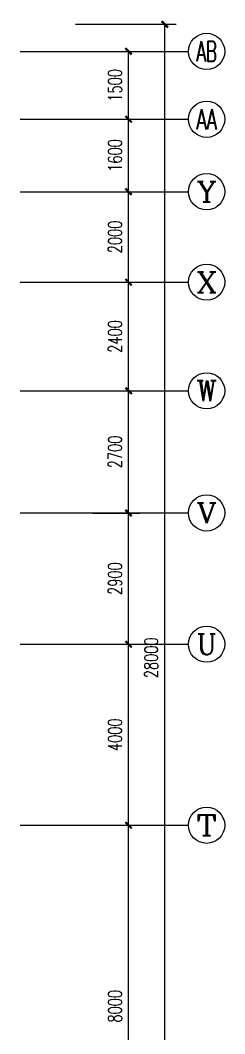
# Model space of a CAD drawing. Extents: x 190999 to 918899, y -200814 to 215286.
# Drawn here: x 643263 to 647785, y -80792 to -58397 of the extents above; entities that cross this region are included whole.
import ezdxf
from ezdxf.enums import TextEntityAlignment as Align

# ---------------------------------------------------------------- set-up
doc = ezdxf.new("R2010")
doc.units = 0
doc.header["$LTSCALE"] = 1000
doc.header["$MEASUREMENT"] = 0
doc.layers.get('Defpoints').update_dxf_attribs({"color": 1})
doc.layers.add('AXIS', color=3, linetype='Continuous')
doc.layers.add('AXIS_TEXT', color=7, linetype='Continuous')
doc.styles.add('_TCH_AXIS', font='COMPLEX', dxfattribs={"bigfont": 'GBCBIG'})
doc.styles.add('COMPLEX', font='COMPLEX')
doc.styles.add('DIM_FONT', font='SIMPLEX', dxfattribs={"width": 0.7, "bigfont": 'GBCBIG'})
doc.dimstyles.new('DIMN', dxfattribs={"dimtxt": 300, "dimasz": 100, "dimexe": 250, "dimexo": 300, "dimgap": 150, "dimtad": 1, "dimdec": 0, "dimzin": 0, "dimdsep": 46, "dimtxsty": 'DIM_FONT', "dimblk": 'ARCHTICK', "dimcen": 0.09, "dimclrt": 7, "dimazin": 2, "dimtfac": 1, "dimtdec": 0, "dimtix": 1, "dimtmove": 2, "dimatfit": 3, "dimfxl": 0, "dimtolj": 1, "dimtzin": 0, "dimarcsym": 0})

# ---------------------------------------------------------------- blocks, each defined once
blk = doc.blocks.new('_ArchTick')
at = {"const_width": 0.5}
blk.add_lwpolyline([(-0.7, -0.7), (0.7, 0.7)], dxfattribs=at)
blk = doc.blocks.new('*D1534')
at = {"layer": 'AXIS', "color": 0, "lineweight": -2}
for p, q in [((644863, -76185), (645908, -76185)), ((645658, -84185), (645658, -76185)), ((644863, -84185), (645908, -84185))]:
    blk.add_line(p, q, dxfattribs=at)
at = {"layer": 'Defpoints', "color": 0}
for p in [(644563, -76185), (645658, -76185), (644563, -84185)]:
    blk.add_point(p, dxfattribs=at)
at = {"layer": 'AXIS', "color": 0, "lineweight": -2, "xscale": 100, "yscale": 100, "zscale": 100}
for p, rotation in [((645658, -76185), 90), ((645658, -84185), 270)]:
    blk.add_blockref('_ArchTick', p, dxfattribs=dict(at, rotation=rotation))
at = {"layer": 'AXIS', "color": 7, "insert": (645358, -80185), "char_height": 300, "attachment_point": 5, "rotation": 90, "style": 'DIM_FONT'}
blk.add_mtext('\\A1;8000', dxfattribs=at)
blk = doc.blocks.new('*D1535')
at = {"layer": 'AXIS', "color": 0, "lineweight": -2}
for p, q in [((644863, -72185), (645908, -72185)), ((645658, -76185), (645658, -72185)), ((644863, -76185), (645908, -76185))]:
    blk.add_line(p, q, dxfattribs=at)
at = {"layer": 'Defpoints', "color": 0}
for p in [(644563, -72185), (645658, -72185), (644563, -76185)]:
    blk.add_point(p, dxfattribs=at)
at = {"layer": 'AXIS', "color": 0, "lineweight": -2, "xscale": 100, "yscale": 100, "zscale": 100}
for p, rotation in [((645658, -72185), 90), ((645658, -76185), 270)]:
    blk.add_blockref('_ArchTick', p, dxfattribs=dict(at, rotation=rotation))
at = {"layer": 'AXIS', "color": 7, "insert": (645358, -74185), "char_height": 300, "attachment_point": 5, "rotation": 90, "style": 'DIM_FONT'}
blk.add_mtext('\\A1;4000', dxfattribs=at)
blk = doc.blocks.new('*D1536')
at = {"layer": 'AXIS', "color": 0, "lineweight": -2}
for p, q in [((644863, -69285), (645908, -69285)), ((645658, -72185), (645658, -69285)), ((644863, -72185), (645908, -72185))]:
    blk.add_line(p, q, dxfattribs=at)
at = {"layer": 'Defpoints', "color": 0}
for p in [(644563, -69285), (645658, -69285), (644563, -72185)]:
    blk.add_point(p, dxfattribs=at)
at = {"layer": 'AXIS', "color": 0, "lineweight": -2, "xscale": 100, "yscale": 100, "zscale": 100}
for p, rotation in [((645658, -69285), 90), ((645658, -72185), 270)]:
    blk.add_blockref('_ArchTick', p, dxfattribs=dict(at, rotation=rotation))
at = {"layer": 'AXIS', "color": 7, "insert": (645358, -70735), "char_height": 300, "attachment_point": 5, "rotation": 90, "style": 'DIM_FONT'}
blk.add_mtext('\\A1;2900', dxfattribs=at)
blk = doc.blocks.new('*D1537')
at = {"layer": 'AXIS', "color": 0, "lineweight": -2}
for p, q in [((644863, -66585), (645908, -66585)), ((645658, -69285), (645658, -66585)), ((644863, -69285), (645908, -69285))]:
    blk.add_line(p, q, dxfattribs=at)
at = {"layer": 'Defpoints', "color": 0}
for p in [(644563, -66585), (645658, -66585), (644563, -69285)]:
    blk.add_point(p, dxfattribs=at)
at = {"layer": 'AXIS', "color": 0, "lineweight": -2, "xscale": 100, "yscale": 100, "zscale": 100}
for p, rotation in [((645658, -66585), 90), ((645658, -69285), 270)]:
    blk.add_blockref('_ArchTick', p, dxfattribs=dict(at, rotation=rotation))
at = {"layer": 'AXIS', "color": 7, "insert": (645358, -67935), "char_height": 300, "attachment_point": 5, "rotation": 90, "style": 'DIM_FONT'}
blk.add_mtext('\\A1;2700', dxfattribs=at)
blk = doc.blocks.new('*D1538')
at = {"layer": 'AXIS', "color": 0, "lineweight": -2}
for p, q in [((644863, -64185), (645908, -64185)), ((645658, -66585), (645658, -64185)), ((644863, -66585), (645908, -66585))]:
    blk.add_line(p, q, dxfattribs=at)
at = {"layer": 'Defpoints', "color": 0}
for p in [(644563, -64185), (645658, -64185), (644563, -66585)]:
    blk.add_point(p, dxfattribs=at)
at = {"layer": 'AXIS', "color": 0, "lineweight": -2, "xscale": 100, "yscale": 100, "zscale": 100}
for p, rotation in [((645658, -64185), 90), ((645658, -66585), 270)]:
    blk.add_blockref('_ArchTick', p, dxfattribs=dict(at, rotation=rotation))
at = {"layer": 'AXIS', "color": 7, "insert": (645358, -65385), "char_height": 300, "attachment_point": 5, "rotation": 90, "style": 'DIM_FONT'}
blk.add_mtext('\\A1;2400', dxfattribs=at)
blk = doc.blocks.new('*D1539')
at = {"layer": 'AXIS', "color": 0, "lineweight": -2}
for p, q in [((644863, -62185), (645908, -62185)), ((645658, -64185), (645658, -62185)), ((644863, -64185), (645908, -64185))]:
    blk.add_line(p, q, dxfattribs=at)
at = {"layer": 'Defpoints', "color": 0}
for p in [(644563, -62185), (645658, -62185), (644563, -64185)]:
    blk.add_point(p, dxfattribs=at)
at = {"layer": 'AXIS', "color": 0, "lineweight": -2, "xscale": 100, "yscale": 100, "zscale": 100}
for p, rotation in [((645658, -62185), 90), ((645658, -64185), 270)]:
    blk.add_blockref('_ArchTick', p, dxfattribs=dict(at, rotation=rotation))
at = {"layer": 'AXIS', "color": 7, "insert": (645358, -63185), "char_height": 300, "attachment_point": 5, "rotation": 90, "style": 'DIM_FONT'}
blk.add_mtext('\\A1;2000', dxfattribs=at)
blk = doc.blocks.new('*D1540')
at = {"layer": 'AXIS', "color": 0, "lineweight": -2}
for p, q in [((644863, -60585), (645908, -60585)), ((645658, -62185), (645658, -60585)), ((644863, -62185), (645908, -62185))]:
    blk.add_line(p, q, dxfattribs=at)
at = {"layer": 'Defpoints', "color": 0}
for p in [(644563, -60585), (645658, -60585), (644563, -62185)]:
    blk.add_point(p, dxfattribs=at)
at = {"layer": 'AXIS', "color": 0, "lineweight": -2, "xscale": 100, "yscale": 100, "zscale": 100}
for p, rotation in [((645658, -60585), 90), ((645658, -62185), 270)]:
    blk.add_blockref('_ArchTick', p, dxfattribs=dict(at, rotation=rotation))
at = {"layer": 'AXIS', "color": 7, "insert": (645358, -61385), "char_height": 300, "attachment_point": 5, "rotation": 90, "style": 'DIM_FONT'}
blk.add_mtext('\\A1;1600', dxfattribs=at)
blk = doc.blocks.new('*D1541')
at = {"layer": 'AXIS', "color": 0, "lineweight": -2}
for p, q in [((644863, -59085), (645908, -59085)), ((645658, -60585), (645658, -59085)), ((644863, -60585), (645908, -60585))]:
    blk.add_line(p, q, dxfattribs=at)
at = {"layer": 'Defpoints', "color": 0}
for p in [(644563, -59085), (645658, -59085), (644563, -60585)]:
    blk.add_point(p, dxfattribs=at)
at = {"layer": 'AXIS', "color": 0, "lineweight": -2, "xscale": 100, "yscale": 100, "zscale": 100}
for p, rotation in [((645658, -59085), 90), ((645658, -60585), 270)]:
    blk.add_blockref('_ArchTick', p, dxfattribs=dict(at, rotation=rotation))
at = {"layer": 'AXIS', "color": 7, "insert": (645358, -59835), "char_height": 300, "attachment_point": 5, "rotation": 90, "style": 'DIM_FONT'}
blk.add_mtext('\\A1;1500', dxfattribs=at)
blk = doc.blocks.new('*D1542')
at = {"layer": 'AXIS', "color": 0, "lineweight": -2}
for p, q in [((644485, -58485), (646708, -58485)), ((646458, -86485), (646458, -58485)), ((644485, -86485), (646708, -86485))]:
    blk.add_line(p, q, dxfattribs=at)
at = {"layer": 'Defpoints', "color": 0}
for p in [(644185, -58485), (646458, -58485), (644185, -86485)]:
    blk.add_point(p, dxfattribs=at)
at = {"layer": 'AXIS', "color": 0, "lineweight": -2, "xscale": 100, "yscale": 100, "zscale": 100}
for p, rotation in [((646458, -58485), 90), ((646458, -86485), 270)]:
    blk.add_blockref('_ArchTick', p, dxfattribs=dict(at, rotation=rotation))
at = {"layer": 'AXIS', "color": 7, "insert": (646158, -72485), "char_height": 300, "attachment_point": 5, "rotation": 90, "style": 'DIM_FONT'}
blk.add_mtext('\\A1;28000', dxfattribs=at)
blk = doc.blocks.new('_AXISO')
blk.add_circle((0, 0), 0.5)
at = {"layer": 'AXIS_TEXT', "style": 'COMPLEX', "width": 1.041667}
blk.add_attdef('A', text='', height=0.56, dxfattribs=at).set_placement((-0.25, -0.28), (0.25, -0.28), align=Align.FIT)

msp = doc.modelspace()

# ---------------------------------------------------------------- linework, layer by layer
at = {"layer": 'AXIS'}
for p, q in [((643263.1, -59084.5), (646984.6, -59084.5)), ((643263.1, -60584.5), (646984.6, -60584.5)), ((643263.1, -62184.5), (646984.6, -62184.5)), ((643263.1, -64184.5), (646984.6, -64184.5)), ((643263.1, -66584.5), (646984.6, -66584.5)), ((643263.1, -69284.5), (646984.6, -69284.5)), ((643263.1, -72184.5), (646984.6, -72184.5)), ((643263.1, -76184.5), (646984.6, -76184.5))]:
    msp.add_line(p, q, dxfattribs=at)

# ---------------------------------------------------------------- block references
ref = msp.add_blockref('_AXISO', (647384.6, -59084.5), dxfattribs=dict(at, xscale=800, yscale=800, zscale=800))
ref.add_attrib('A', 'AB', dxfattribs={"layer": 'AXIS_TEXT', "height": 452.55, "style": '_TCH_AXIS', "width": 0.552632}).set_placement((647158.3, -59310.8), (647610.9, -59310.8), align=Align.FIT)
ref = msp.add_blockref('_AXISO', (647384.6, -60584.5), dxfattribs=dict(at, xscale=800, yscale=800, zscale=800))
ref.add_attrib('A', 'AA', dxfattribs={"layer": 'AXIS_TEXT', "height": 452.55, "style": '_TCH_AXIS', "width": 0.538462}).set_placement((647158.3, -60810.8), (647610.9, -60810.8), align=Align.FIT)
ref = msp.add_blockref('_AXISO', (647384.6, -62184.5), dxfattribs=dict(at, xscale=800, yscale=800, zscale=800))
ref.add_attrib('A', 'Y', dxfattribs={"layer": 'AXIS_TEXT', "height": 452.5, "style": '_TCH_AXIS', "width": 1.105263}).set_placement((647158.3, -62410.8), (647610.9, -62410.8), align=Align.FIT)
ref = msp.add_blockref('_AXISO', (647384.6, -64184.5), dxfattribs=dict(at, xscale=800, yscale=800, zscale=800))
ref.add_attrib('A', 'X', dxfattribs={"layer": 'AXIS_TEXT', "height": 452.5, "style": '_TCH_AXIS', "width": 1.166667}).set_placement((647158.3, -64410.8), (647610.9, -64410.8), align=Align.FIT)
ref = msp.add_blockref('_AXISO', (647384.6, -66584.5), dxfattribs=dict(at, xscale=800, yscale=800, zscale=800))
ref.add_attrib('A', 'W', dxfattribs={"layer": 'AXIS_TEXT', "height": 452.5, "style": '_TCH_AXIS', "width": 0.954545}).set_placement((647158.3, -66810.8), (647610.9, -66810.8), align=Align.FIT)
ref = msp.add_blockref('_AXISO', (647384.6, -69284.5), dxfattribs=dict(at, xscale=800, yscale=800, zscale=800))
ref.add_attrib('A', 'V', dxfattribs={"layer": 'AXIS_TEXT', "height": 452.5, "style": '_TCH_AXIS', "width": 1.166667}).set_placement((647158.3, -69510.8), (647610.9, -69510.8), align=Align.FIT)
ref = msp.add_blockref('_AXISO', (647384.6, -72184.5), dxfattribs=dict(at, xscale=800, yscale=800, zscale=800))
ref.add_attrib('A', 'U', dxfattribs={"layer": 'AXIS_TEXT', "height": 452.5, "style": '_TCH_AXIS', "width": 1.05}).set_placement((647158.3, -72410.8), (647610.9, -72410.8), align=Align.FIT)
ref = msp.add_blockref('_AXISO', (647384.6, -76184.5), dxfattribs=dict(at, xscale=800, yscale=800, zscale=800))
ref.add_attrib('A', 'T', dxfattribs={"layer": 'AXIS_TEXT', "height": 452.5, "style": '_TCH_AXIS', "width": 1.4}).set_placement((647158.3, -76410.8), (647610.9, -76410.8), align=Align.FIT)

# ---------------------------------------------------------------- dimensions: what is measured, and where the dimension line sits
for p1, p2, distance, picture, middle in [((644185.3, -86484.5), (644185.3, -58484.5), -2272.2, '*D1542', (646157.5, -72484.5)), ((644563.1, -60584.5), (644563.1, -59084.5), -1094.4, '*D1541', (645357.5, -59834.5)), ((644563.1, -62184.5), (644563.1, -60584.5), -1094.4, '*D1540', (645357.5, -61384.5)), ((644563.1, -64184.5), (644563.1, -62184.5), -1094.4, '*D1539', (645357.5, -63184.5)), ((644563.1, -66584.5), (644563.1, -64184.5), -1094.4, '*D1538', (645357.5, -65384.5)), ((644563.1, -69284.5), (644563.1, -66584.5), -1094.4, '*D1537', (645357.5, -67934.5)), ((644563.1, -72184.5), (644563.1, -69284.5), -1094.4, '*D1536', (645357.5, -70734.5)), ((644563.1, -76184.5), (644563.1, -72184.5), -1094.4, '*D1535', (645357.5, -74184.5)), ((644563.1, -84184.5), (644563.1, -76184.5), -1094.4, '*D1534', (645357.5, -80184.5))]:
    dim = msp.add_aligned_dim(p1=p1, p2=p2, distance=distance, dimstyle='DIMN', dxfattribs=at)
    dim.commit()
    dim.dimension.update_dxf_attribs({"geometry": picture, "text_midpoint": middle})

doc.saveas('drawing.dxf')
